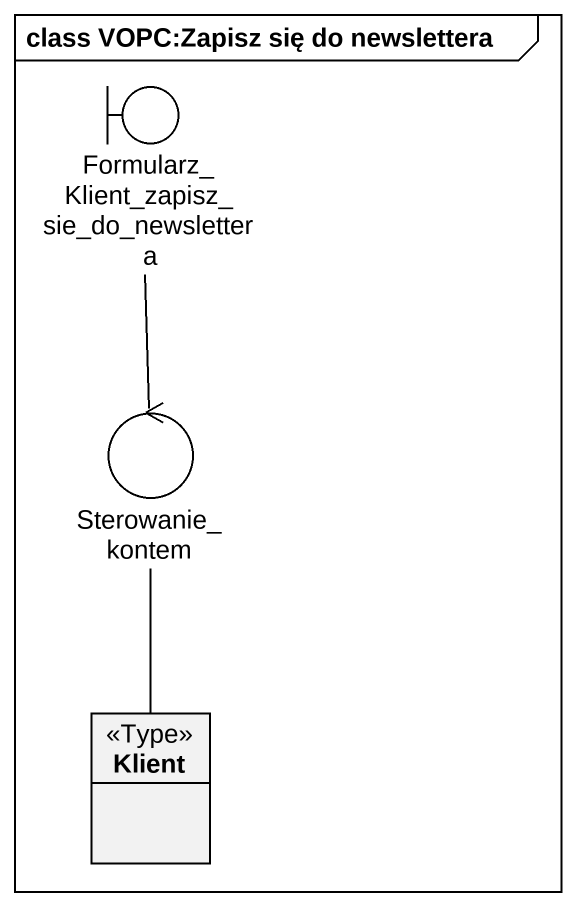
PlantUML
@startuml
mainframe class VOPC:Zapisz się do newslettera
allowmixing
hide circle
hide empty members
boundary "Formularz_Klient_zapisz_sie_do_newslettera" as Formularz_Klient_zapisz_sie
control Sterowanie_kontem
class Klient <<Type>>
Sterowanie_kontem -up- Formularz_Klient_zapisz_sie
Klient -up- Sterowanie_kontem
@enduml
